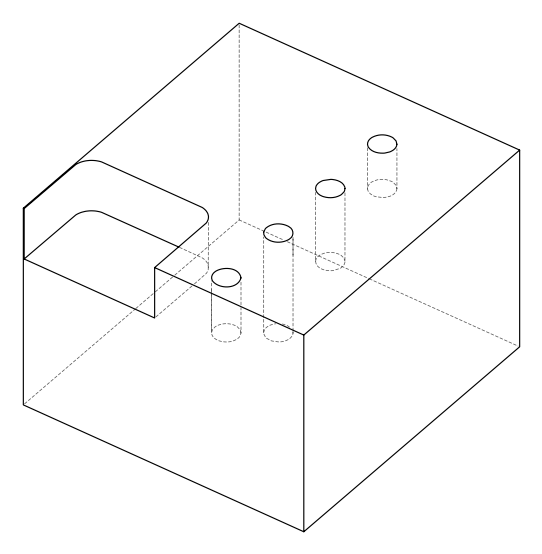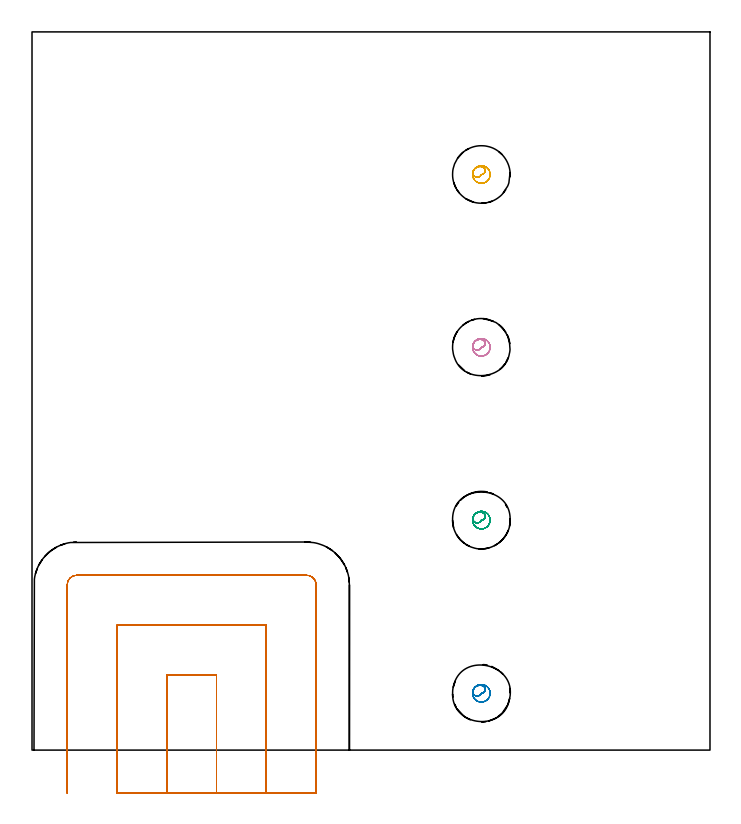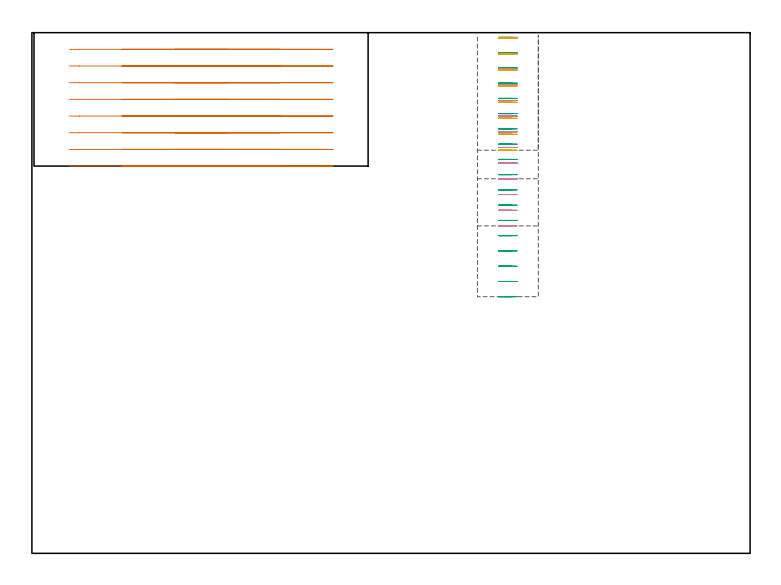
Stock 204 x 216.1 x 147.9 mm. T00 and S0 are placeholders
(PLAN: 5 operations, 1 tool changes, 15.6 min)
(1 MILL_SLOT | SLOT_PARTIAL_RECTANGULAR | UGT0201_094 | Follow Part, ap 5, ae 75% | 10.17 min | 222465 mm3)
(2 MILL_BLIND_HOLE_FROM_SOLID_MATERIAL | STEP1POCKET | NXT0201_011 | Spiral | 1.11 min | 9747 mm3)
(3 MILL_BLIND_HOLE_FROM_SOLID_MATERIAL_1 | STEP1POCKET_1 | NXT0201_011 | Spiral | 2 min | 17629 mm3)
(4 MILL_BLIND_HOLE_FROM_SOLID_MATERIAL_2 | STEP1POCKET_2 | NXT0201_011 | Spiral | 1.44 min | 12907 mm3)
(5 MILL_BLIND_HOLE_FROM_SOLID_MATERIAL_3 | STEP1POCKET_3 | NXT0201_011 | Spiral | 0.89 min | 7858 mm3)
(TOOL UGT0201_094 | End mill 20 mm | D20 FL38 Z4)
(TOOL NXT0201_011 | ENDMILL 12mm [2P460-1200-NA 1630] | D12 FL38 Z6)
(OP 1 MILL_SLOT)
G17 G21 G94 G90
T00 M6
G54
G17 G0 G90 X55.5 Y-13. S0 M3
G43 Z157.9 H0
Z143.162
G94 G1 Y-10. F250.
Y22.6 F500.
X40.6
Y-10.
Y-13. F250.
X70.5
Y-10.
Y37.6 F500.
X25.6
Y-10.
Y-13. F250.
X85.5
Y-10.
Y49.7 F500.
G3 X82.6 Y52.6 R2.9
G1 X13.5
G3 X10.6 Y49.7 R2.9
G1 Y-10.
Y-13. F250.
G0 X55.5 Z138.425
G1 Y-10.
Y22.6 F500.
X40.6
Y-10.
Y-13. F250.
X70.5
Y-10.
Y37.6 F500.
X25.6
Y-10.
Y-13. F250.
X85.5
Y-10.
Y49.7 F500.
G3 X82.6 Y52.6 R2.9
G1 X13.5
G3 X10.6 Y49.7 R2.9
G1 Y-10.
Y-13. F250.
G0 X55.5 Z133.687
G1 Y-10.
Y22.6 F500.
X40.6
Y-10.
Y-13. F250.
X70.5
Y-10.
Y37.6 F500.
X25.6
Y-10.
Y-13. F250.
X85.5
Y-10.
Y49.7 F500.
G3 X82.6 Y52.6 R2.9
G1 X13.5
G3 X10.6 Y49.7 R2.9
G1 Y-10.
Y-13. F250.
G0 X55.5 Z128.95
G1 Y-10.
Y22.6 F500.
X40.6
Y-10.
Y-13. F250.
X70.5
Y-10.
Y37.6 F500.
X25.6
Y-10.
Y-13. F250.
X85.5
Y-10.
Y49.7 F500.
G3 X82.6 Y52.6 R2.9
G1 X13.5
G3 X10.6 Y49.7 R2.9
G1 Y-10.
Y-13. F250.
G0 X55.5 Z124.212
G1 Y-10.
Y22.6 F500.
X40.6
Y-10.
Y-13. F250.
X70.5
Y-10.
Y37.6 F500.
X25.6
Y-10.
Y-13. F250.
X85.5
Y-10.
Y49.7 F500.
G3 X82.6 Y52.6 R2.9
G1 X13.5
G3 X10.6 Y49.7 R2.9
G1 Y-10.
Y-13. F250.
G0 X55.5 Z119.475
G1 Y-10.
Y22.6 F500.
X40.6
Y-10.
Y-13. F250.
X70.5
Y-10.
Y37.6 F500.
X25.6
Y-10.
Y-13. F250.
X85.5
Y-10.
Y49.7 F500.
G3 X82.6 Y52.6 R2.9
G1 X13.5
G3 X10.6 Y49.7 R2.9
G1 Y-10.
Y-13. F250.
G0 X55.5 Z114.737
G1 Y-10.
Y22.6 F500.
X40.6
Y-10.
Y-13. F250.
X70.5
Y-10.
Y37.6 F500.
X25.6
Y-10.
Y-13. F250.
X85.5
Y-10.
Y49.7 F500.
G3 X82.6 Y52.6 R2.9
G1 X13.5
G3 X10.6 Y49.7 R2.9
G1 Y-10.
Y-13. F250.
G0 X55.5 Z110.
G1 Y-10.
Y22.6 F500.
X40.6
Y-10.
Y-13. F250.
X70.5
Y-10.
Y37.6 F500.
X25.6
Y-10.
Y-13. F250.
X85.5
Y-10.
Y49.7 F500.
G3 X82.6 Y52.6 R2.9
G1 X13.5
G3 X10.6 Y49.7 R2.9
G1 Y-10.
Y-13. F250.
G0 Z157.9
M5
M2
(OP 2 MILL_BLIND_HOLE_FROM_SOLID_MATERIAL)
G17 G21 G94 G90
T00 M6
G54
G17 G0 G90 X135.2 Y17.1 S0 M3
G43 Z157.9 H1
Z146.45
G94 G3 X135.614 Y19.336 R1.156 F250.
X132.726 Y18.05 R2.236
X134.25 Y14.626 R2.65
X132.726 Y18.05 R-2.65
X133.488 Y16.338 R1.325
X135.2 Y17.1 R1.325
G0 Z142.
G3 X135.614 Y19.336 R1.156
X132.726 Y18.05 R2.236
X134.25 Y14.626 R2.65
X132.726 Y18.05 R-2.65
X133.488 Y16.338 R1.325
X135.2 Y17.1 R1.325
G0 Z137.55
G3 X135.614 Y19.336 R1.156
X132.726 Y18.05 R2.236
X134.25 Y14.626 R2.65
X132.726 Y18.05 R-2.65
X133.488 Y16.338 R1.325
X135.2 Y17.1 R1.325
G0 Z133.1
G3 X135.614 Y19.336 R1.156
X132.726 Y18.05 R2.236
X134.25 Y14.626 R2.65
X132.726 Y18.05 R-2.65
X133.488 Y16.338 R1.325
X135.2 Y17.1 R1.325
G0 Z128.65
G3 X135.614 Y19.336 R1.156
X132.726 Y18.05 R2.236
X134.25 Y14.626 R2.65
X132.726 Y18.05 R-2.65
X133.488 Y16.338 R1.325
X135.2 Y17.1 R1.325
G0 Z124.2
G3 X135.614 Y19.336 R1.156
X132.726 Y18.05 R2.236
X134.25 Y14.626 R2.65
X132.726 Y18.05 R-2.65
X133.488 Y16.338 R1.325
X135.2 Y17.1 R1.325
G0 Z119.75
G3 X135.614 Y19.336 R1.156
X132.726 Y18.05 R2.236
X134.25 Y14.626 R2.65
X132.726 Y18.05 R-2.65
X133.488 Y16.338 R1.325
X135.2 Y17.1 R1.325
G0 Z115.3
G3 X135.614 Y19.336 R1.156
X132.726 Y18.05 R2.236
X134.25 Y14.626 R2.65
X132.726 Y18.05 R-2.65
X133.488 Y16.338 R1.325
X135.2 Y17.1 R1.325
G0 Z110.85
G3 X135.614 Y19.336 R1.156
X132.726 Y18.05 R2.236
X134.25 Y14.626 R2.65
X132.726 Y18.05 R-2.65
X133.488 Y16.338 R1.325
X135.2 Y17.1 R1.325
G0 Z106.4
G3 X135.614 Y19.336 R1.156
X132.726 Y18.05 R2.236
X134.25 Y14.626 R2.65
X132.726 Y18.05 R-2.65
X133.488 Y16.338 R1.325
X135.2 Y17.1 R1.325
G0 Z157.9
M5
M2
(OP 3 MILL_BLIND_HOLE_FROM_SOLID_MATERIAL_1)
G17 G21 G94 G90
T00 M6
G54
G17 G0 G90 X135.2 Y69.2 S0 M3
G43 Z157.9 H1
Z146.567
G94 G3 X135.614 Y71.436 R1.156 F250.
X132.726 Y70.15 R2.236
X134.25 Y66.726 R2.65
X132.726 Y70.15 R-2.65
X133.488 Y68.438 R1.325
X135.2 Y69.2 R1.325
G0 Z142.233
G3 X135.614 Y71.436 R1.156
X132.726 Y70.15 R2.236
X134.25 Y66.726 R2.65
X132.726 Y70.15 R-2.65
X133.488 Y68.438 R1.325
X135.2 Y69.2 R1.325
G0 Z137.9
G3 X135.614 Y71.436 R1.156
X132.726 Y70.15 R2.236
X134.25 Y66.726 R2.65
X132.726 Y70.15 R-2.65
X133.488 Y68.438 R1.325
X135.2 Y69.2 R1.325
G0 Z133.567
G3 X135.614 Y71.436 R1.156
X132.726 Y70.15 R2.236
X134.25 Y66.726 R2.65
X132.726 Y70.15 R-2.65
X133.488 Y68.438 R1.325
X135.2 Y69.2 R1.325
G0 Z129.233
G3 X135.614 Y71.436 R1.156
X132.726 Y70.15 R2.236
X134.25 Y66.726 R2.65
X132.726 Y70.15 R-2.65
X133.488 Y68.438 R1.325
X135.2 Y69.2 R1.325
G0 Z124.9
G3 X135.614 Y71.436 R1.156
X132.726 Y70.15 R2.236
X134.25 Y66.726 R2.65
X132.726 Y70.15 R-2.65
X133.488 Y68.438 R1.325
X135.2 Y69.2 R1.325
G0 Z120.567
G3 X135.614 Y71.436 R1.156
X132.726 Y70.15 R2.236
X134.25 Y66.726 R2.65
X132.726 Y70.15 R-2.65
X133.488 Y68.438 R1.325
X135.2 Y69.2 R1.325
G0 Z116.233
G3 X135.614 Y71.436 R1.156
X132.726 Y70.15 R2.236
X134.25 Y66.726 R2.65
X132.726 Y70.15 R-2.65
X133.488 Y68.438 R1.325
X135.2 Y69.2 R1.325
G0 Z111.9
G3 X135.614 Y71.436 R1.156
X132.726 Y70.15 R2.236
X134.25 Y66.726 R2.65
X132.726 Y70.15 R-2.65
X133.488 Y68.438 R1.325
X135.2 Y69.2 R1.325
G0 Z107.567
G3 X135.614 Y71.436 R1.156
X132.726 Y70.15 R2.236
X134.25 Y66.726 R2.65
X132.726 Y70.15 R-2.65
X133.488 Y68.438 R1.325
X135.2 Y69.2 R1.325
G0 Z103.233
G3 X135.614 Y71.436 R1.156
X132.726 Y70.15 R2.236
X134.25 Y66.726 R2.65
X132.726 Y70.15 R-2.65
X133.488 Y68.438 R1.325
X135.2 Y69.2 R1.325
G0 Z98.9
G3 X135.614 Y71.436 R1.156
X132.726 Y70.15 R2.236
X134.25 Y66.726 R2.65
X132.726 Y70.15 R-2.65
X133.488 Y68.438 R1.325
X135.2 Y69.2 R1.325
G0 Z94.567
G3 X135.614 Y71.436 R1.156
X132.726 Y70.15 R2.236
X134.25 Y66.726 R2.65
X132.726 Y70.15 R-2.65
X133.488 Y68.438 R1.325
X135.2 Y69.2 R1.325
G0 Z90.233
G3 X135.614 Y71.436 R1.156
X132.726 Y70.15 R2.236
X134.25 Y66.726 R2.65
X132.726 Y70.15 R-2.65
X133.488 Y68.438 R1.325
X135.2 Y69.2 R1.325
G0 Z85.9
G3 X135.614 Y71.436 R1.156
X132.726 Y70.15 R2.236
X134.25 Y66.726 R2.65
X132.726 Y70.15 R-2.65
X133.488 Y68.438 R1.325
X135.2 Y69.2 R1.325
G0 Z81.567
G3 X135.614 Y71.436 R1.156
X132.726 Y70.15 R2.236
X134.25 Y66.726 R2.65
X132.726 Y70.15 R-2.65
X133.488 Y68.438 R1.325
X135.2 Y69.2 R1.325
G0 Z77.233
G3 X135.614 Y71.436 R1.156
X132.726 Y70.15 R2.236
X134.25 Y66.726 R2.65
X132.726 Y70.15 R-2.65
X133.488 Y68.438 R1.325
X135.2 Y69.2 R1.325
G0 Z72.9
G3 X135.614 Y71.436 R1.156
X132.726 Y70.15 R2.236
X134.25 Y66.726 R2.65
X132.726 Y70.15 R-2.65
X133.488 Y68.438 R1.325
X135.2 Y69.2 R1.325
G0 Z157.9
M5
M2
(OP 4 MILL_BLIND_HOLE_FROM_SOLID_MATERIAL_2)
G17 G21 G94 G90
T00 M6
G54
G17 G0 G90 X135.2 Y121.2 S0 M3
G43 Z157.9 H1
Z146.446
G94 G3 X135.614 Y123.436 R1.156 F250.
X132.726 Y122.15 R2.236
X134.25 Y118.726 R2.65
X132.726 Y122.15 R-2.65
X133.488 Y120.438 R1.325
X135.2 Y121.2 R1.325
G0 Z141.992
G3 X135.614 Y123.436 R1.156
X132.726 Y122.15 R2.236
X134.25 Y118.726 R2.65
X132.726 Y122.15 R-2.65
X133.488 Y120.438 R1.325
X135.2 Y121.2 R1.325
G0 Z137.538
G3 X135.614 Y123.436 R1.156
X132.726 Y122.15 R2.236
X134.25 Y118.726 R2.65
X132.726 Y122.15 R-2.65
X133.488 Y120.438 R1.325
X135.2 Y121.2 R1.325
G0 Z133.085
G3 X135.614 Y123.436 R1.156
X132.726 Y122.15 R2.236
X134.25 Y118.726 R2.65
X132.726 Y122.15 R-2.65
X133.488 Y120.438 R1.325
X135.2 Y121.2 R1.325
G0 Z128.631
G3 X135.614 Y123.436 R1.156
X132.726 Y122.15 R2.236
X134.25 Y118.726 R2.65
X132.726 Y122.15 R-2.65
X133.488 Y120.438 R1.325
X135.2 Y121.2 R1.325
G0 Z124.177
G3 X135.614 Y123.436 R1.156
X132.726 Y122.15 R2.236
X134.25 Y118.726 R2.65
X132.726 Y122.15 R-2.65
X133.488 Y120.438 R1.325
X135.2 Y121.2 R1.325
G0 Z119.723
G3 X135.614 Y123.436 R1.156
X132.726 Y122.15 R2.236
X134.25 Y118.726 R2.65
X132.726 Y122.15 R-2.65
X133.488 Y120.438 R1.325
X135.2 Y121.2 R1.325
G0 Z115.269
G3 X135.614 Y123.436 R1.156
X132.726 Y122.15 R2.236
X134.25 Y118.726 R2.65
X132.726 Y122.15 R-2.65
X133.488 Y120.438 R1.325
X135.2 Y121.2 R1.325
G0 Z110.815
G3 X135.614 Y123.436 R1.156
X132.726 Y122.15 R2.236
X134.25 Y118.726 R2.65
X132.726 Y122.15 R-2.65
X133.488 Y120.438 R1.325
X135.2 Y121.2 R1.325
G0 Z106.362
G3 X135.614 Y123.436 R1.156
X132.726 Y122.15 R2.236
X134.25 Y118.726 R2.65
X132.726 Y122.15 R-2.65
X133.488 Y120.438 R1.325
X135.2 Y121.2 R1.325
G0 Z101.908
G3 X135.614 Y123.436 R1.156
X132.726 Y122.15 R2.236
X134.25 Y118.726 R2.65
X132.726 Y122.15 R-2.65
X133.488 Y120.438 R1.325
X135.2 Y121.2 R1.325
G0 Z97.454
G3 X135.614 Y123.436 R1.156
X132.726 Y122.15 R2.236
X134.25 Y118.726 R2.65
X132.726 Y122.15 R-2.65
X133.488 Y120.438 R1.325
X135.2 Y121.2 R1.325
G0 Z93.
G3 X135.614 Y123.436 R1.156
X132.726 Y122.15 R2.236
X134.25 Y118.726 R2.65
X132.726 Y122.15 R-2.65
X133.488 Y120.438 R1.325
X135.2 Y121.2 R1.325
G0 Z157.9
M5
M2
(OP 5 MILL_BLIND_HOLE_FROM_SOLID_MATERIAL_3)
G17 G21 G94 G90
T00 M6
G54
G17 G0 G90 X135.2 Y173.2 S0 M3
G43 Z157.9 H1
Z146.35
G94 G3 X135.614 Y175.436 R1.156 F250.
X132.726 Y174.15 R2.236
X134.25 Y170.726 R2.65
X132.726 Y174.15 R-2.65
X133.488 Y172.438 R1.325
X135.2 Y173.2 R1.325
G0 Z141.8
G3 X135.614 Y175.436 R1.156
X132.726 Y174.15 R2.236
X134.25 Y170.726 R2.65
X132.726 Y174.15 R-2.65
X133.488 Y172.438 R1.325
X135.2 Y173.2 R1.325
G0 Z137.25
G3 X135.614 Y175.436 R1.156
X132.726 Y174.15 R2.236
X134.25 Y170.726 R2.65
X132.726 Y174.15 R-2.65
X133.488 Y172.438 R1.325
X135.2 Y173.2 R1.325
G0 Z132.7
G3 X135.614 Y175.436 R1.156
X132.726 Y174.15 R2.236
X134.25 Y170.726 R2.65
X132.726 Y174.15 R-2.65
X133.488 Y172.438 R1.325
X135.2 Y173.2 R1.325
G0 Z128.15
G3 X135.614 Y175.436 R1.156
X132.726 Y174.15 R2.236
X134.25 Y170.726 R2.65
X132.726 Y174.15 R-2.65
X133.488 Y172.438 R1.325
X135.2 Y173.2 R1.325
G0 Z123.6
G3 X135.614 Y175.436 R1.156
X132.726 Y174.15 R2.236
X134.25 Y170.726 R2.65
X132.726 Y174.15 R-2.65
X133.488 Y172.438 R1.325
X135.2 Y173.2 R1.325
G0 Z119.05
G3 X135.614 Y175.436 R1.156
X132.726 Y174.15 R2.236
X134.25 Y170.726 R2.65
X132.726 Y174.15 R-2.65
X133.488 Y172.438 R1.325
X135.2 Y173.2 R1.325
G0 Z114.5
G3 X135.614 Y175.436 R1.156
X132.726 Y174.15 R2.236
X134.25 Y170.726 R2.65
X132.726 Y174.15 R-2.65
X133.488 Y172.438 R1.325
X135.2 Y173.2 R1.325
G0 Z157.9
M5
M2
